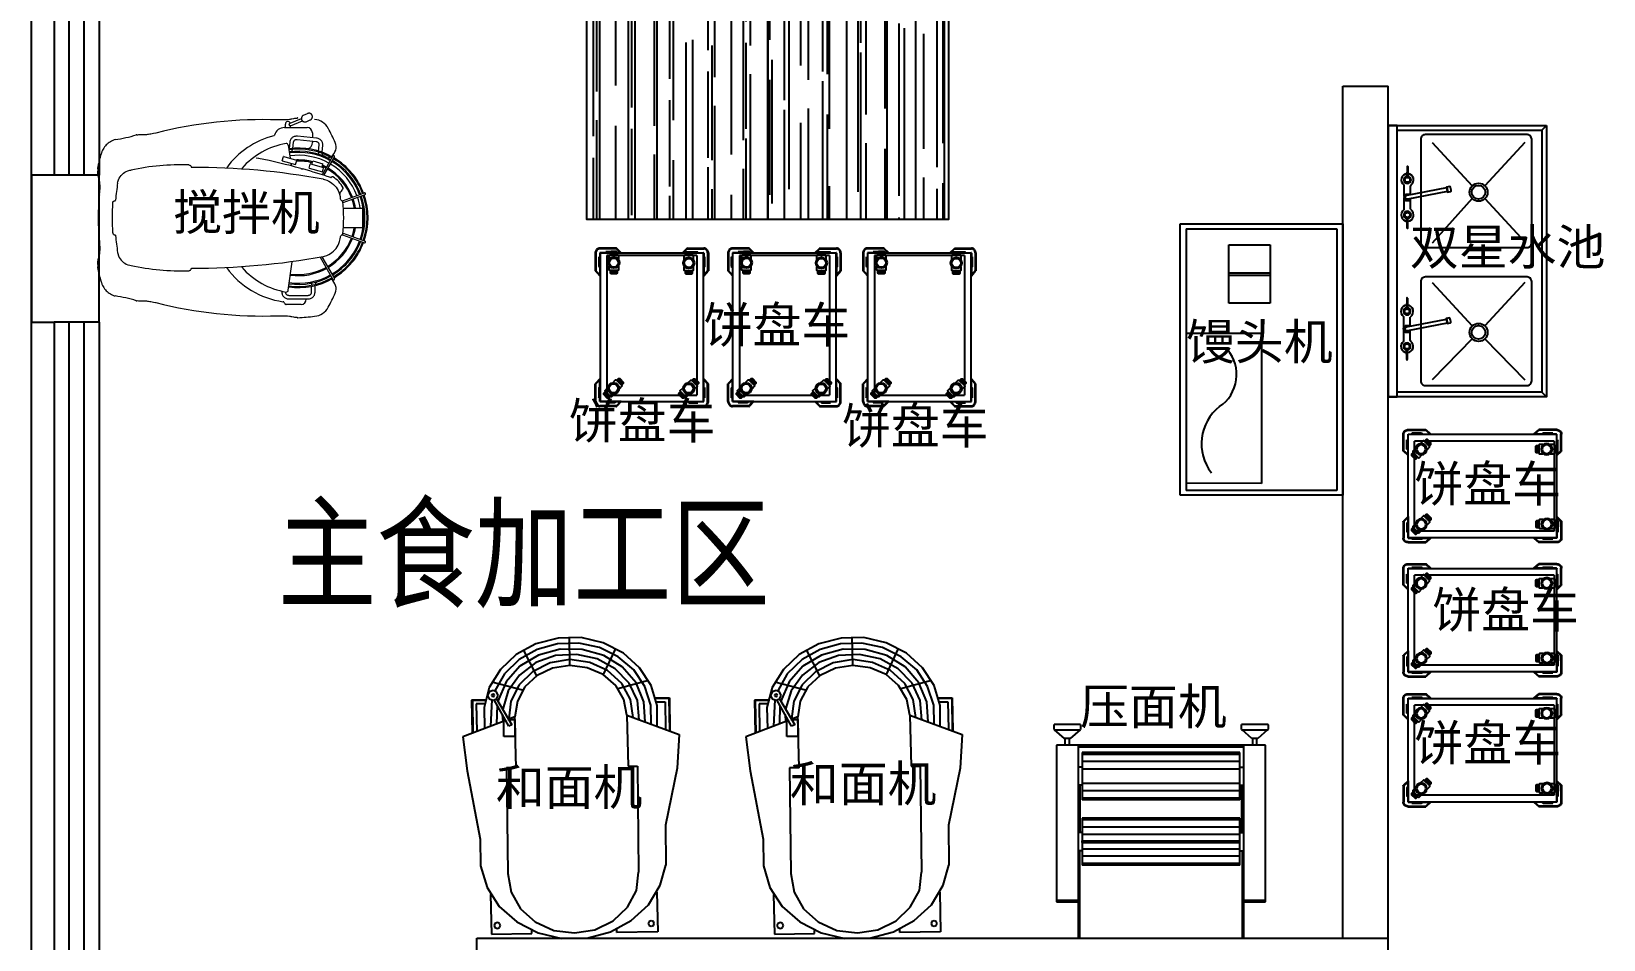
# Model space of a CAD drawing. Extents: x 1158414 to 1597620, y -840005 to -760676.
# Drawn here: x 1351562 to 1358515, y -804703 to -800685 of the extents above; entities that cross this region are included whole.
import ezdxf

# ---------------------------------------------------------------- set-up
doc = ezdxf.new("R2010")
doc.units = 0
doc.header["$LTSCALE"] = 1000
for name, color, linetype in [('COLUMN', 2, 'Continuous'), ('PUB_TEXT', 7, 'Continuous'), ('WALL', 6, 'Continuous'), ('WINDOW', 4, 'Continuous'), ('WS_厨房设备', 1, 'Continuous'), ('产品名称', 7, 'Continuous')]:
    doc.layers.add(name, color=color, linetype=linetype)
doc.styles.get("Standard").update_dxf_attribs({"font": '', "width": 0.8})
doc.styles.add('WMF-宋体1', font='')
doc.styles.get('Standard').set_extended_font_data('SimSun')
doc.styles.get('WMF-宋体1').set_extended_font_data('SimSun')

# ---------------------------------------------------------------- blocks, each defined once
blk = doc.blocks.new('CJT_2897')
at = {"color": 252}
for p, q in [((426.5, 1335.4), (328.8, 1309.5)), ((528, 1337.1), (426.5, 1335.4)), ((478.2, 1213.9), (476.3, 1340.3)), ((478.2, 1213.9), (476.3, 1340.3)), ((625.7, 1314.4), (528, 1337.1)), ((240.7, 1262.5), (171.8, 1196.1)), ((328.8, 1309.5), (240.7, 1262.5)), ((334.6, 1285.2), (254.1, 1239.8)), ((340.3, 1259.3), (258, 1210.7)), ((332.7, 1168.5), (273.3, 1283.6)), ((415, 1257.6), (328.8, 1226.9)), ((424.6, 1309.5), (334.6, 1285.2)), ((436.1, 1286.8), (340.3, 1259.3)), ((508.8, 1262.5), (415, 1257.6)), ((518.4, 1312.7), (424.6, 1309.5)), ((533.7, 1285.2), (436.1, 1286.8)), ((598.9, 1243.1), (508.8, 1262.5)), ((610.3, 1293.3), (518.4, 1312.7)), ((629.5, 1257.6), (533.7, 1285.2)), ((692.7, 1252.8), (610.3, 1293.3)), ((715.7, 1269), (625.7, 1314.4)), ((625.7, 1171.8), (681.2, 1288.4)), ((709.9, 1207.4), (629.5, 1257.6)), ((761.6, 1194.5), (692.7, 1252.8)), ((786.5, 1204.2), (715.7, 1269)), ((171.8, 1196.1), (122, 1116.7)), ((254.1, 1239.8), (189, 1176.6)), ((258, 1210.7), (196.7, 1141)), ((313.5, 1186.4), (254.1, 1128)), ((328.8, 1226.9), (256.1, 1171.8)), ((392, 1225.2), (313.5, 1186.4)), ((478.2, 1239.8), (392, 1225.2)), ((566.3, 1226.9), (478.2, 1239.8)), ((644.8, 1191.2), (566.3, 1226.9)), ((679.3, 1199.3), (598.9, 1243.1)), ((708, 1134.5), (644.8, 1191.2)), ((740.6, 1136.1), (679.3, 1199.3)), ((771.2, 1137.7), (709.9, 1207.4)), ((809.5, 1121.5), (761.6, 1194.5)), ((838.2, 1124.8), (786.5, 1204.2)), ((122, 1116.7), (99, 1027.5)), ((269.5, 1105.3), (133.5, 1139.4)), ((189, 1176.6), (146.9, 1102.1)), ((196.7, 1141), (160.3, 1056.7)), ((256.1, 1171.8), (206.3, 1102.1)), ((254.1, 1128), (217.8, 1056.7)), ((690.8, 1111.8), (826.7, 1149.1)), ((746.3, 1063.2), (708, 1134.5)), ((777, 1058.3), (740.6, 1136.1)), ((805.7, 1053.5), (771.2, 1137.7)), ((836.3, 1038.9), (809.5, 1121.5)), ((865, 1037.3), (838.2, 1124.8)), ((104.8, 1061.6), (43.5, 1060)), ((43.5, 1060), (47.2, 914.1)), ((104.8, 1058.3), (47.3, 1058.3)), ((47.3, 1058.3), (49.2, 914.8)), ((100.9, 1043.8), (64.6, 1043.8)), ((64.6, 1043.8), (66.5, 922.2)), ((122, 1097.2), (114.3, 1081)), ((114.3, 1081), (122, 1066.4)), ((139.2, 1103.7), (122, 1097.2)), ((122, 1066.4), (139.2, 1060)), ((133.5, 1061.6), (127.8, 944.9)), ((133.5, 1085.9), (131.6, 1081)), ((131.6, 1081), (133.5, 1077.8)), ((139.2, 1087.5), (133.5, 1085.9)), ((133.5, 1077.8), (139.2, 1076.2)), ((154.6, 1097.2), (139.2, 1103.7)), ((139.2, 1103.7), (139.2, 1103.7)), ((143.1, 1085.9), (139.2, 1087.5)), ((139.2, 1087.5), (139.2, 1087.5)), ((139.2, 1076.2), (143.1, 1077.8)), ((139.2, 1060), (154.6, 1066.4)), ((145, 1081), (143.1, 1085.9)), ((143.1, 1077.8), (145, 1081)), ((208.2, 944.9), (143.1, 1061.6)), ((162.2, 1081), (154.6, 1097.2)), ((154.6, 1066.4), (162.2, 1081)), ((154.6, 1066.4), (221.6, 951.4)), ((206.3, 1102.1), (181.4, 1021.1)), ((217.8, 1056.7), (208.2, 977.3)), ((757.8, 983.8), (746.3, 1063.2)), ((784.6, 974.1), (777, 1058.3)), ((811.4, 964.4), (805.7, 1053.5)), ((857.4, 1071.3), (918.7, 1071.3)), ((859.3, 1068.1), (916.8, 1069.7)), ((863.1, 1053.5), (899.5, 1053.5)), ((899.5, 1053.5), (901.4, 931.9)), ((916.8, 1069.7), (918.6, 925.3)), ((918.7, 1071.3), (920.6, 924.6)), ((99, 1027.5), (100.9, 935.2)), ((156.5, 1037.3), (154.6, 956.2)), ((179.5, 996.8), (181.4, 966)), ((187.1, 899.5), (187.1, 974.1)), ((187.1, 974.1), (192.9, 974.1)), ((204.4, 975.7), (235, 975.7)), ((838.2, 954.6), (836.3, 1038.9)), ((865, 944.9), (865, 1037.3)), ((221.6, 951.4), (208.2, 944.9)), ((236.9, 899.5), (187.1, 899.5)), ((146.9, 73), (143.1, 63.3)), ((158.4, 76.3), (146.9, 73)), ((168, 73), (158.4, 76.3)), ((158.4, 76.3), (158.4, 76.3)), ((171.8, 63.3), (168, 73)), ((828.7, 81.1), (824.8, 73)), ((824.8, 73), (828.7, 63.3)), ((838.2, 84.4), (828.7, 81.1)), ((847.8, 81.1), (838.2, 84.4)), ((838.2, 84.4), (838.2, 84.4)), ((851.6, 73), (847.8, 81.1)), ((847.8, 63.3), (851.6, 73)), ((143.1, 63.3), (146.9, 55.2)), ((146.9, 55.2), (158.4, 50.3)), ((158.4, 50.3), (168, 55.2)), ((168, 55.2), (171.8, 63.3)), ((828.7, 63.3), (838.2, 60.1)), ((838.2, 60.1), (847.8, 63.3))]:
    blk.add_line(p, q, dxfattribs=at)
for p, q in [((401.6, 1202.6), (334.6, 1170.1)), ((478.2, 1213.9), (401.6, 1202.6)), ((554.8, 1204.2), (478.2, 1213.9)), ((625.7, 1173.4), (554.8, 1204.2)), ((279, 1119.9), (246.5, 1056.7)), ((334.6, 1170.1), (279, 1119.9)), ((681.2, 1124.8), (625.7, 1173.4)), ((717.6, 1063.2), (681.2, 1124.8)), ((246.5, 1056.7), (235, 987)), ((731, 993.5), (717.6, 1063.2)), ((235, 987), (204.4, 975.7)), ((240.7, 761.8), (235, 987)), ((235, 975.7), (236.9, 899.5)), ((731, 993.5), (736.7, 768.3)), ((731, 993.5), (962.7, 909.3)), ((194.8, 970.8), (5.2, 897.9)), ((962.7, 909.3), (953.1, 760.2)), ((5.2, 897.9), (24.3, 747.2)), ((736.7, 768.3), (777, 768.3)), ((777, 768.3), (782.7, 299.9)), ((24.3, 747.2), (81.8, 446)), ((240.7, 761.8), (198.6, 761.8)), ((198.6, 761.8), (204.4, 293.4)), ((953.1, 760.2), (901.4, 507.6)), ((901.4, 507.6), (903.3, 330.7)), ((81.8, 446), (83.7, 327.4)), ((83.7, 327.4), (112.4, 231.8)), ((204.4, 293.4), (219.7, 210.8)), ((773.1, 218.9), (782.7, 299.9)), ((878.5, 241.5), (903.3, 330.7)), ((112.4, 231.8), (166.1, 147.6)), ((219.7, 210.8), (259.9, 137.8)), ((732.9, 144.3), (773.1, 218.9)), ((826.7, 155.7), (878.5, 241.5)), ((863.1, 210.8), (867, 35.8)), ((127.8, 201), (131.6, 26)), ((166.1, 147.6), (244.6, 79.5)), ((669.7, 84.4), (732.9, 144.3)), ((750.1, 86), (826.7, 155.7)), ((244.6, 79.5), (338.4, 30.9)), ((259.9, 137.8), (325, 79.5)), ((325, 79.5), (407.3, 42.2)), ((589.3, 43.9), (669.7, 84.4)), ((658.2, 35.8), (750.1, 86)), ((131.6, 26), (309.7, 27.7)), ((309.7, 27.7), (309.7, 42.2)), ((338.4, 30.9), (443.7, 6.6)), ((407.3, 42.2), (499.3, 30.9)), ((443.7, 6.6), (552.9, 8.2)), ((499.3, 30.9), (589.3, 43.9)), ((552.9, 8.2), (658.2, 35.8)), ((686.9, 32.5), (686.9, 47.1)), ((867, 35.8), (686.9, 32.5))]:
    blk.add_line(p, q)
blk = doc.blocks.new('CJT_2899')
at = {"color": 252}
for p, q in [((-4, 350), (-4.5, 348.7)), ((-4.5, 348.7), (-4.5, 343.3)), ((-4.5, 343.3), (-4, 341.9)), ((-3.1, 350.4), (-4, 350)), ((-4, 341.9), (-3.1, 341.5)), ((38.6, 350.4), (-3.1, 350.4)), ((13, 327.1), (-3.1, 341.5)), ((-3.1, 341.5), (38.6, 341.5)), ((38.6, 341.5), (22.5, 327.1)), ((39.5, 350), (38.6, 350.4)), ((38.6, 341.5), (39.5, 341.9)), ((40, 348.7), (39.5, 350)), ((39.5, 341.9), (40, 343.3)), ((40, 343.3), (40, 348.7)), ((303.1, 350), (302.6, 348.7)), ((302.6, 348.7), (302.6, 343.3)), ((302.6, 343.3), (303.1, 341.9)), ((304, 350.4), (303.1, 350)), ((303.1, 341.9), (304, 341.5)), ((345.7, 350.4), (304, 350.4)), ((320.1, 327.1), (304, 341.5)), ((304, 341.5), (345.7, 341.5)), ((345.7, 341.5), (329.6, 327.1)), ((346.6, 350), (345.7, 350.4)), ((345.7, 341.5), (346.6, 341.9)), ((347.1, 348.7), (346.6, 350)), ((346.6, 341.9), (347.1, 343.3)), ((347.1, 343.3), (347.1, 348.7)), ((22.5, 327.1), (13, 327.1)), ((14.4, 316.3), (14.4, 327.1)), ((21.1, 316.3), (21.1, 327.1)), ((307.1, 313.2), (35.5, 313.2)), ((329.6, 327.1), (320.1, 327.1)), ((321.5, 316.3), (321.5, 327.1)), ((328.2, 316.3), (328.2, 327.1)), ((42.2, 304.2), (42.2, 226.9)), ((300.4, 304.2), (42.2, 304.2)), ((300.4, 301), (42.2, 301)), ((300.4, 289.3), (42.2, 289.3)), ((300.4, 226.9), (300.4, 304.2)), ((42.2, 280.4), (35.5, 280.4)), ((300.4, 277.2), (42.2, 277.2)), ((300.4, 280.4), (307.1, 280.4)), ((42.2, 250.7), (35.5, 250.7)), ((39.1, 173), (39.1, 250.7)), ((300.4, 253.4), (42.2, 253.4)), ((300.4, 241.7), (42.2, 241.7)), ((300.4, 250.7), (307.1, 250.7)), ((303.5, 173), (303.5, 250.7)), ((300.4, 229.6), (42.2, 229.6)), ((300.4, 226.9), (42.2, 226.9)), ((42.2, 196.8), (42.2, 119.5)), ((300.4, 196.8), (42.2, 196.8)), ((300.4, 194.1), (42.2, 194.1)), ((300.4, 182), (42.2, 182)), ((300.4, 119.5), (300.4, 196.8)), ((42.2, 173), (35.5, 173)), ((300.4, 169.8), (42.2, 169.8)), ((42.2, 156.8), (42.2, 159.5)), ((42.2, 159.5), (300.4, 159.5)), ((42.2, 156.8), (300.4, 156.8)), ((300.4, 173), (307.1, 173)), ((300.4, 156.8), (300.4, 159.5)), ((42.2, 143.3), (35.5, 143.3)), ((37.7, 143.3), (37.7, 0)), ((300.4, 146), (42.2, 146)), ((300.4, 134.3), (42.2, 134.3)), ((300.4, 143.3), (307.1, 143.3)), ((304.9, 0), (304.9, 143.3)), ((300.4, 122.2), (42.2, 122.2)), ((300.4, 119.5), (42.2, 119.5)), ((0, 62.5), (35.5, 62.5)), ((307.1, 62.5), (342.6, 62.5))]:
    blk.add_line(p, q, dxfattribs=at)
for p, q in [((0, 316.3), (0, 59.8)), ((342.6, 316.3), (0, 316.3)), ((35.5, 316.3), (35.5, 0)), ((307.1, 0), (307.1, 316.3)), ((342.6, 59.8), (342.6, 316.3)), ((0, 59.8), (35.5, 59.8)), ((307.1, 59.8), (342.6, 59.8)), ((35.5, 0), (307.1, 0))]:
    blk.add_line(p, q)
blk = doc.blocks.new('CJT_2508')
at = {"lineweight": 20}
for p, q in [((389.9, 1086.2), (354.4, 1183.7)), ((525.3, 1086.2), (560.8, 1183.7)), ((382.8, 1083.2), (347.2, 1181)), ((415.4, 1087.8), (415.4, 1172.5)), ((415.4, 1172.5), (499.8, 1172.5)), ((499.8, 1087.8), (499.8, 1172.5)), ((532.4, 1083.2), (568, 1181)), ((267.6, 1003.1), (189.1, 1048.4)), ((629.8, 992.8), (726.1, 1048.4)), ((163, 978.2), (135.2, 981.2)), ((167.4, 993.3), (136.8, 996.5)), ((189.6, 1010.8), (184.1, 1001)), ((265.5, 995.4), (185.2, 1041.7)), ((205.9, 952.8), (218.3, 997.4)), ((233.2, 993.2), (218.3, 997.4)), ((219, 942.4), (234.9, 999.5)), ((245.2, 997.9), (236.4, 1000.3)), ((238.3, 935.8), (254.8, 995.2)), ((246.5, 997.5), (246.3, 997.5)), ((254.8, 995.2), (249.6, 996.7)), ((631.7, 985), (729.9, 1041.7)), ((741.3, 971.7), (735.9, 984.5)), ((3.8, 911.4), (-3.8, 929.6)), ((32.3, 923.3), (24.6, 941.5)), ((51.2, 853.4), (28.9, 906.4)), ((58.2, 827.4), (58.2, 927.7)), ((81.4, 950.8), (103.7, 950.8)), ((105.6, 968.8), (96.7, 884.4)), ((120.9, 967.2), (112.1, 882.8)), ((119.2, 950.8), (124.7, 950.8)), ((220.8, 948.7), (205.9, 952.8)), ((238.3, 935.8), (219.9, 940.9)), ((787.9, 962.3), (757.2, 962.3)), ((787.9, 946.9), (760.5, 946.9)), ((800.6, 846.7), (800.6, 931.5)), ((816, 846.6), (816, 931.5)), ((39.4, 851.7), (18.2, 902)), ((58.2, 854.4), (50.8, 854.4)), ((121.5, 850.8), (152, 847.6)), ((123.1, 866.1), (150.3, 863.3)), ((135.9, 843.7), (193.9, 851.9)), ((186.1, 823.7), (201.9, 880.8)), ((221.9, 876.5), (203.4, 881.6)), ((205.4, 817.1), (221.9, 876.5)), ((215.9, 855), (226.9, 856.5)), ((778.3, 843.9), (653, 861.5)), ((840.8, 900.6), (840.8, 834.7)), ((894.4, 860.3), (894.2, 859.4)), ((58.2, 831.3), (43.2, 831.3)), ((205.4, 817.1), (186.9, 822.2)), ((782.1, 815.8), (787.8, 815.8)), ((785.2, 831.2), (787.8, 831.2)), ((191.6, 702.6), (194.4, 712.6)), ((191.6, 702.6), (191.6, 701.8)), ((825.2, 216.6), (825.7, 221.4)), ((826.4, 226.1), (827.2, 231.6)), ((827.2, 231.6), (828, 236.8)), ((828, 236.8), (829, 242.1)), ((829, 242.1), (830.2, 248.3)), ((830.2, 248.3), (831.6, 255.2)), ((830.2, 248.3), (831.6, 255.2)), ((90.8, 195.5), (90.6, 190.7)), ((90.6, 190.7), (90.7, 186.3)), ((90.7, 186.3), (91.1, 182)), ((90.8, 198), (90.8, 195.5)), ((91.1, 182), (91.8, 176.9)), ((91.8, 176.9), (92.1, 175.1)), ((824.2, 200.1), (824.2, 202.5)), ((286.1, 6.5), (287.4, 6.9)), ((287.4, 6.9), (290, 7.6)), ((290, 7.6), (293.4, 8.3)), ((293.4, 8.3), (296.3, 8.7)), ((296.3, 8.7), (300.2, 9.1)), ((300.2, 9.1), (304.3, 9.5)), ((304.3, 9.5), (309.1, 9.8)), ((309.1, 9.8), (313.9, 10)), ((313.9, 10), (319.2, 10.1)), ((319.2, 10.1), (324.7, 10.1)), ((324.7, 10.1), (330.7, 10)), ((330.7, 10), (336.5, 9.8)), ((336.5, 9.8), (342.1, 9.5)), ((342.1, 9.5), (348.8, 9.1)), ((356.2, 8.5), (348.8, 9.1)), ((356.2, 8.5), (360, 8.1)), ((555.2, 8.1), (559, 8.5)), ((559, 8.5), (566.2, 9.1)), ((566.2, 9.1), (572.9, 9.5)), ((572.9, 9.5), (578.6, 9.8)), ((578.6, 9.8), (584.3, 10)), ((584.3, 10), (590.4, 10.1)), ((590.4, 10.1), (595.8, 10.1)), ((595.8, 10.1), (601.2, 10)), ((601.2, 10), (606, 9.8)), ((606, 9.8), (610.8, 9.5)), ((610.8, 9.5), (614.9, 9.1)), ((614.9, 9.1), (618.8, 8.7)), ((618.8, 8.7), (621.7, 8.3)), ((621.7, 8.3), (625.2, 7.6)), ((625.2, 7.6), (627.8, 6.9)), ((627.8, 6.9), (629.1, 6.5)), ((674.1, 0.9), (674.5, 0.6)), ((674.5, 0.6), (674.9, 0.3))]:
    blk.add_line(p, q, dxfattribs=at)
at = {"lineweight": 20, "flags": 128}
for points in [[(286.4, 998.6), (286.9, 1000.2), (288, 1004.2), (291.4, 1015), (295.1, 1023.6), (299.3, 1030.3), (304.2, 1037.2), (309.7, 1044), (315.8, 1050.1), (322.4, 1055.5), (329.7, 1060.4), (337, 1064.7), (344.1, 1068.1), (352.9, 1071), (364, 1073.4), (368.1, 1074.2), (369.8, 1074.5)], [(628.8, 998.6), (628.3, 1000.2), (627.2, 1004.2), (623.8, 1015), (620.1, 1023.6), (615.9, 1030.3), (611, 1037.2), (605.5, 1044), (599.4, 1050.1), (592.8, 1055.5), (585.5, 1060.4), (578.2, 1064.7), (571.1, 1068.1), (562.3, 1071), (551.2, 1073.4), (547.1, 1074.2), (545.4, 1074.5)], [(136.8, 996.5), (134.7, 996.5), (130.6, 996.4), (127.2, 995.8), (124.5, 994.8), (121.6, 993.4), (118.8, 991.8), (116.2, 989.7), (113.8, 987.4), (111.7, 984.7), (109.8, 981.9), (108.3, 979.1), (107, 975.6), (106, 971.1), (105.6, 968.8)], [(135.2, 981.2), (134, 981.1), (131.7, 980.9), (129.9, 980.4), (128.5, 979.6), (127, 978.6), (125.6, 977.4), (124.4, 976), (123.4, 974.5), (122.5, 973), (121.8, 971), (121.2, 968.5), (120.9, 967.2)], [(249.6, 996.7), (249.2, 996.8), (248.5, 996.9), (247.9, 997.1), (247.4, 997.2), (247, 997.3), (246.5, 997.5), (245.9, 997.6), (245.6, 997.8), (245.2, 997.9)], [(5.8, 950.3), (5.3, 950.1), (4.4, 949.8), (3.8, 949.5), (3.2, 949.2), (2.6, 948.8), (2, 948.5), (1.4, 948.1), (0.9, 947.7), (0.3, 947.2), (-0.2, 946.7), (-0.8, 946.2), (-1.3, 945.6), (-1.8, 945), (-2.3, 944.3), (-2.7, 943.7), (-3.1, 942.9), (-3.5, 942.2), (-3.9, 941.4), (-4.2, 940.6), (-4.4, 939.7), (-4.7, 938.8), (-4.8, 937.9), (-5, 936.9), (-5, 935.9), (-5, 934.8), (-4.9, 933.8), (-4.8, 932.8), (-4.5, 931.7), (-4.1, 930.3), (-3.8, 929.6)], [(3.8, 911.4), (4.2, 910.7), (4.9, 909.3), (5.6, 908.2), (6.3, 907.4), (7.1, 906.5), (8, 905.7), (8.9, 904.9), (9.9, 904.3), (10.9, 903.7), (11.8, 903.3), (12.8, 902.9), (13.7, 902.6), (14.6, 902.3), (15.6, 902.1), (16.9, 902), (17.5, 902)], [(24.6, 941.5), (24.3, 942.2), (23.5, 943.6), (22.8, 944.7), (22.1, 945.6), (21.3, 946.5), (20.3, 947.3), (19.4, 948.1), (18.4, 948.8), (17.4, 949.3), (16.4, 949.8), (15.4, 950.1), (14.4, 950.4), (13.4, 950.7), (12.5, 950.8), (11.5, 950.9), (10.5, 951), (9.7, 950.9), (8.8, 950.9), (8.1, 950.8), (7.2, 950.6), (6.3, 950.4), (5.8, 950.3)], [(22.3, 902.7), (23.8, 903.2), (25.2, 903.9), (26.6, 904.7), (27.8, 905.5), (28.9, 906.4), (29.4, 907)], [(29.4, 907), (29.8, 907.4), (30.5, 908.3), (31, 909), (31.4, 909.7), (31.8, 910.4), (32.2, 911.2), (32.5, 912.1), (32.8, 912.9), (33, 913.9), (33.2, 914.8), (33.4, 915.9), (33.4, 917), (33.4, 918.1), (33.4, 919.1), (33.2, 920.1), (33, 921.3), (32.5, 922.6), (32.3, 923.3)], [(240.2, 903), (240.5, 904)], [(240.5, 904), (240.8, 905.2)], [(240.8, 905.2), (241.3, 907.4)], [(241.3, 907.4), (241.4, 907.9)], [(241.4, 907.9), (241.5, 908.3)], [(816, 931.5), (815.8, 933.8), (815.3, 938.4), (814.4, 942), (813.2, 945), (811.6, 947.9), (809.8, 950.8), (807.7, 953.4), (805.3, 955.7), (802.7, 957.7), (800, 959.3), (797.3, 960.6), (794.1, 961.5), (790, 962.1), (787.9, 962.3)], [(800.6, 931.5), (800.5, 932.8), (800.2, 935.4), (799.7, 937.4), (798.9, 939), (798.1, 940.6), (797, 942.2), (795.7, 943.5), (794.4, 944.7), (793.1, 945.6), (791.3, 946.3), (789, 946.7), (787.9, 946.9)], [(15.8, 886.4), (15.8, 886), (15.9, 885.4), (16.1, 884.9), (16.3, 884.6), (16.5, 884.2), (16.9, 883.9), (17.2, 883.7), (17.3, 883.7)], [(17.3, 883.7), (17.5, 883.6)], [(17.5, 902), (17.9, 902), (19.3, 902), (20.8, 902.3), (22.3, 902.7)], [(17.5, 883.6), (17.6, 883.5)], [(17.6, 883.5), (17.7, 883.5), (17.7, 883.5)], [(17.7, 883.5), (18.1, 875.9), (18.5, 871.6), (19.3, 867.4), (20.8, 860.3)], [(20.8, 860.3), (21, 859.5)], [(21, 859.4), (21.3, 858.2), (21.8, 855.6), (22.4, 852.2), (22.7, 849.4), (23.5, 841.3), (23.9, 836.5), (24.1, 831.7), (24.3, 826.3), (24.5, 821), (24.6, 815.8), (24.5, 809.6), (24.3, 799.6)], [(43.2, 849.1), (42.6, 849.3), (42.3, 849.4), (42, 849.5), (41.8, 849.6), (41.5, 849.8), (41.3, 849.9), (41, 850.1), (40.8, 850.2), (40.6, 850.3), (40.4, 850.5), (40.2, 850.7), (40, 850.8), (39.8, 851), (39.7, 851.2), (39.5, 851.4), (39.4, 851.6), (39.4, 851.7)], [(51.3, 852.8), (51.3, 852.7), (51.2, 852.4), (51.2, 852.1), (51.1, 851.9), (51, 851.7), (50.8, 851.4), (50.6, 851.1), (50.4, 850.9), (50.2, 850.6), (50, 850.4), (49.7, 850.1), (49.4, 849.9), (49.1, 849.7), (48.8, 849.4), (48.4, 849.3), (48.1, 849.1), (47.7, 849), (47.4, 848.8), (47, 848.8), (46.6, 848.7), (46.3, 848.6), (45.9, 848.6), (45.6, 848.6), (45.2, 848.6), (44.9, 848.7), (44.5, 848.7), (44.2, 848.8), (43.9, 848.9), (43.4, 849), (43.2, 849.1)], [(51.2, 853.4), (51.2, 853.3), (51.3, 853.1), (51.3, 853.1)], [(51.3, 853.1), (51.3, 852.8)], [(96.7, 884.4), (96.7, 882), (96.7, 877.5), (97.2, 873.8), (98.1, 870.7), (99.4, 867.6), (100.9, 864.5), (102.7, 861.7), (104.9, 859.2), (107.3, 857), (109.8, 855), (112.2, 853.5), (115.4, 852.2), (119.4, 851.2), (121.5, 850.8)], [(112.1, 882.8), (112, 881.5), (112.1, 878.9), (112.4, 876.8), (112.9, 875.1), (113.6, 873.4), (114.5, 871.8), (115.6, 870.3), (116.8, 869), (118.1, 868), (119.8, 867.1), (121.9, 866.4), (123.1, 866.1)], [(239.2, 899.8), (239.3, 900.1)], [(239.3, 900.1), (239.5, 900.9)], [(239.5, 900.9), (239.9, 902), (240.2, 903)], [(787.8, 831.2), (789, 831.4), (791.3, 831.8), (793, 832.5), (794.4, 833.4), (795.7, 834.6), (797, 835.9), (798, 837.5), (798.9, 839.1), (799.6, 840.7), (800.2, 842.7), (800.5, 845.3), (800.6, 846.7)], [(787.8, 815.8), (790, 816), (794, 816.6), (797.3, 817.5), (799.9, 818.8), (802.6, 820.5), (805.3, 822.4), (807.7, 824.7), (809.8, 827.3), (811.6, 830.2), (813.2, 833.2), (814.4, 836.1), (815.3, 839.7), (815.8, 844.3), (816, 846.6)], [(834.6, 827.2), (835.5, 827.4), (837.1, 828.1), (838.2, 828.9), (839, 829.8), (839.8, 830.8), (840.3, 832.1), (840.7, 833.8), (840.8, 834.7)], [(890.9, 799.6), (890.7, 809.6), (890.6, 815.8), (890.7, 821), (890.9, 826.3), (891.1, 831.7), (891.3, 836.5), (891.7, 841.3), (892.5, 849.3), (892.8, 852.2), (893.4, 855.6), (893.9, 858.2), (894.2, 859.4)], [(894.4, 860.3), (895.9, 867.4), (896.7, 871.6), (897.1, 875.9), (897.5, 883.5)], [(897.5, 883.5), (897.6, 883.5)], [(897.6, 883.5), (898.2, 883.9)], [(898.2, 883.9), (898.5, 884.1)], [(898.5, 884.1), (898.6, 884.3), (898.9, 884.6), (899.1, 885), (899.3, 885.4), (899.3, 886), (899.3, 886.4)], [(94.8, 780.1), (94.6, 780.5), (94.2, 781.3), (93.8, 781.9), (93.3, 782.3), (92.5, 782.7), (92.1, 782.8)], [(832.4, 826.3), (831.7, 825.9), (830.5, 824.9), (829.7, 824), (829.2, 823), (828.7, 821.5), (828.5, 820.7)], [(834.6, 827.2), (832.4, 826.3)], [(231.5, 414.4), (232, 414.6), (232.9, 415.2), (233.6, 415.7), (233.9, 416.5), (234.2, 417.5), (234.3, 418)], [(683.7, 414.4), (683.2, 414.6), (682.3, 415.2), (681.6, 415.7), (681.3, 416.5), (681, 417.5), (680.9, 418)], [(223.3, 403.6), (223.5, 404.8), (224, 407.1), (224.7, 408.9), (225.7, 410.3), (226.7, 411.6), (228.3, 412.8), (230.4, 413.9), (231.5, 414.4)], [(691.9, 403.6), (691.7, 404.8), (691.2, 407.1), (690.5, 408.9), (689.5, 410.3), (688.5, 411.6), (686.9, 412.8), (684.8, 413.9), (683.7, 414.4)], [(82.8, 258.7), (85, 248.3), (86.2, 242.1), (87.2, 236.8), (88, 231.6), (88.8, 226.1), (89.5, 221.4), (90, 216.6), (90.7, 208.7), (90.9, 205.9), (91, 202.5), (90.9, 200.1), (90.9, 198.9)], [(824.3, 198.9), (824.2, 200.1), (824.2, 202.5), (824.3, 205.9), (824.5, 208.7), (825.2, 216.6), (825.7, 221.4), (826.4, 226.1), (827.2, 231.6), (828, 236.8), (829, 242.1), (830.2, 248.3), (832.4, 258.7)], [(91, 174), (90.8, 173.7), (90.7, 173), (90.7, 172.3), (90.7, 171.9)], [(90.9, 198.9), (90.8, 198)], [(91.5, 174.8), (91, 174)], [(92.1, 175.1), (91.9, 175), (91.6, 174.8), (91.6, 174.8)], [(304, 89.4), (299.1, 90.6), (289.7, 93.3), (282.4, 96.4), (276.7, 100.1), (270.9, 104.4), (265.4, 109.4), (260.5, 115.2), (256.3, 121), (252.9, 126.8), (249.9, 134.3), (247.5, 143.7), (246.4, 148.6)], [(611.2, 89.4), (616.1, 90.6), (625.5, 93.3), (632.8, 96.4), (638.5, 100.1), (644.3, 104.4), (649.8, 109.4), (654.7, 115.2), (658.9, 121), (662.3, 126.8), (665.3, 134.3), (667.7, 143.7), (668.8, 148.6)], [(823.1, 175.1), (824.1, 182), (824.5, 186.3), (824.6, 190.7), (824.4, 198)], [(823.4, 174.9), (823.1, 175.1)], [(824.4, 171.9), (824.5, 172.3), (824.5, 173), (824.4, 173.5), (824.2, 174), (824, 174.4), (823.6, 174.8), (823.5, 174.9), (823.4, 174.9)], [(824.4, 198), (824.3, 198.9)], [(111.8, 78.4), (113.1, 74.7), (115.7, 67.5), (118.4, 61.9), (121, 57.3), (124.1, 52.5), (127.6, 47.8), (131.3, 43.3), (135.2, 39.1), (139.4, 35.2), (143.9, 31.5), (148.8, 28.1), (153.5, 25.1), (158.1, 22.4), (163.9, 19.9), (171, 17.3), (174.7, 16)], [(382.4, 76.6), (382.4, 77.1), (382.1, 78), (381.8, 78.6), (381.4, 79.1), (380.9, 79.6), (380.3, 79.9), (379.4, 80.2), (378.9, 80.3)], [(391.3, 67.4), (390.4, 67.5), (388.6, 68), (387.2, 68.6), (386.1, 69.3), (385.1, 70.3), (384.2, 71.3), (383.5, 72.4), (382.9, 73.8), (382.6, 75.7), (382.4, 76.6)], [(523.9, 67.4), (524.8, 67.5), (526.6, 68), (528, 68.6), (529.1, 69.3), (530.1, 70.3), (531, 71.3), (531.7, 72.4), (532.3, 73.8), (532.6, 75.7), (532.8, 76.6)], [(532.8, 76.6), (532.8, 77.1), (533.1, 78), (533.4, 78.6), (533.8, 79.1), (534.3, 79.6), (534.9, 79.9), (535.8, 80.2), (536.3, 80.3)], [(740.5, 16), (744.2, 17.3), (751.3, 19.9), (757.1, 22.5), (761.7, 25.1), (766.4, 28.1), (771.2, 31.5), (775.7, 35.2), (779.9, 39.1), (783.9, 43.3), (787.6, 47.8), (791.1, 52.5), (794.2, 57.3), (796.8, 61.9), (799.5, 67.6), (802.1, 74.7), (803.4, 78.4)], [(238.3, 0), (238.7, 0), (239.3, 0), (239.9, 0.1), (240.3, 0.3), (240.7, 0.5), (241.1, 0.9), (241.2, 1.1), (241.3, 1.1)], [(241.3, 1.1), (241.5, 1.5)], [(241.5, 1.5), (245.8, 1.2), (255.4, 0.7), (263.2, 0.9), (271, 2.4), (280, 4.7), (284.7, 6)], [(284.7, 6), (286.1, 6.5)], [(629.1, 6.5), (630.5, 6)], [(630.5, 6), (635.2, 4.7), (644.1, 2.4), (651.9, 0.9), (659.8, 0.7), (669.4, 1.2), (673.7, 1.5)], [(673.7, 1.5), (674.1, 0.9)], [(674.9, 0.3), (675.2, 0.2), (675.8, 0), (676.5, 0), (676.9, 0)]]:
    blk.add_lwpolyline(points, dxfattribs=at)
at = {"lineweight": 20}
for centre, radius, start, end in [((350.8, 1182.4), 3.86, 20, 200.00001), ((457.6, 888.9), 308.4, 70.71526, 109.28476), ((457.6, 888.9), 303.6, 70.72662, 109.2734), ((457.6, 888.9), 294.4, 70.74936, 109.25064), ((564.4, 1182.4), 3.86, 340, 160.00001), ((457.6, 888.9), 308.4, 110.71921, 149.28225), ((457.6, 888.9), 303.6, 110.73058, 149.27089), ((457.6, 888.9), 294.4, 110.75332, 149.24816), ((457.6, 888.9), 289.6, 110.76581, 149.23568), ((457.6, 889.1), 276.6, 110.80941, 149.23231), ((457.6, 888.9), 255.9, 110.87459, 149.13255), ((457.6, 888.9), 251, 110.88311, 149.11846), ((457.6, 888.9), 289.6, 70.76184, 109.23815), ((457.6, 889.1), 276.6, 98.77784, 109.21324), ((457.6, 888.9), 255.9, 99.49949, 109.14808), ((457.6, 888.9), 251, 99.68215, 109.12085), ((457.6, 888.9), 255.9, 70.85192, 80.50052), ((457.6, 888.9), 251, 70.87916, 80.31785), ((457.6, 888.9), 251, 30.88153, 69.11689), ((457.6, 888.9), 255.9, 30.86745, 69.12541), ((457.6, 888.9), 289.6, 30.76431, 69.2342), ((457.6, 888.9), 294.4, 30.75184, 69.24669), ((457.6, 888.9), 303.6, 30.72911, 69.26942), ((457.6, 888.9), 308.4, 30.71775, 69.28078), ((457.6, 290.2), 830.9, 113.62923, 118.45054), ((144.6, 1005.7), 49.9, 34.30044, 113.62923), ((187.2, 1045.1), 3.86, 60.00001, 240.00002), ((380.1, 980.8), 119.5, 117.62253, 150.00147), ((326.5, 1083.2), 3.86, 59.88824, 117.62218), ((289.8, 1019.9), 77.1, 46.73259, 59.88846), ((343.9, 1077.3), 1.85, 226.73258, 261.75505), ((339.2, 1045), 30.8, 59.33106, 81.75506), ((457.6, 290.1), 789.3, 95.98888, 96.38729), ((376.1, 1074.8), 0.925, 121.54364, 163.30081), ((384.7, 1060.9), 17.3, 105.78921, 121.54364), ((379.5, 1079.3), 1.85, 285.78923, 345.78518), ((411.2, 1071.2), 30.8, 154.17521, 165.78517), ((385.1, 1083.9), 1.85, 95.23352, 154.17521), ((457.6, 292.1), 796.9, 84.76649, 95.23353), ((530.1, 1083.9), 1.85, 25.82479, 84.76649), ((504, 1071.2), 30.8, 14.21483, 25.82479), ((535.7, 1079.3), 1.85, 194.21482, 254.21079), ((530.5, 1060.9), 17.3, 58.45636, 74.21079), ((539.1, 1074.8), 0.925, 16.69876, 58.45682), ((457.6, 290.1), 789.3, 83.61271, 84.01111), ((728, 1045.1), 3.86, 300, 119.99999), ((770.6, 1005.6), 49.8, 66.36891, 145.66304), ((457.6, 290.2), 830.8, 61.54694, 66.36891), ((98.4, 953.1), 76.8, 118.45054, 174.45132), ((457.6, 888.9), 308.4, 150.71576, 187.99813), ((457.6, 888.9), 303.6, 150.72712, 187.99813), ((457.6, 888.9), 294.4, 150.74985, 187.99813), ((170.7, 1008.4), 30.8, 263.99314, 282.01991), ((457.6, 888.9), 289.6, 150.76233, 187.99813), ((170.7, 1008.4), 15.4, 277.2689, 330.99315), ((457.6, 889.1), 276.6, 150.83056, 188.03515), ((144.6, 1005.7), 49.9, 13.39829, 28.01302), ((457.6, 888.9), 255.9, 150.86022, 155.37011), ((457.6, 888.9), 251, 150.87955, 155.19482), ((3528.9, 414.6), 3294.6, 169.79006, 179.93973), ((236.1, 999.1), 1.23, 74.4785, 164.47851), ((2766.3, 202.9), 2621.4, 161.56744, 164.39128), ((280, 1038.6), 3.86, 150.00479, 214.02068), ((340.7, 1079.6), 77.1, 214.01912, 216.82911), ((277.4, 1032.2), 1.93, 341.57252, 36.82912), ((-2613.7, 414.6), 3294.6, 0.06027, 10.20994), ((457.6, 888.9), 251, 352.00187, 29.12045), ((457.6, 888.9), 255.9, 352.00187, 29.13978), ((457.6, 888.9), 289.6, 352.01319, 29.23767), ((457.6, 888.9), 294.4, 352.00187, 29.25014), ((457.6, 888.9), 303.6, 352.00187, 29.27287), ((457.6, 888.9), 308.4, 352.00187, 29.28424), ((816.8, 953.1), 76.8, 5.54708, 61.54694), ((81.4, 927.6), 23.1, 89.99315, 179.99314), ((124.7, 919.9), 30.8, 23.64627, 89.99314), ((457.6, 888.9), 255.9, 165.78351, 181.83083), ((457.6, 888.9), 251, 165.80853, 181.88695), ((220.2, 942.1), 1.23, 164.47849, 254.47849), ((755.5, 977.7), 15.4, 202.99314, 257.39518), ((755.5, 977.7), 30.8, 251.43727, 270.26751), ((817.7, 900.6), 23.1, 359.99315, 89.99314), ((-1562.1, 722), 2466.9, 3.8196, 5.54708), ((43.2, 842.8), 11.6, 113.3324, 269.99314), ((137, 836.1), 7.71, 98, 189.35978), ((457.6, 888.9), 332.6, 189.35978, 228.85072), ((152.1, 832.1), 30.8, 66.09198, 83.99315), ((2766.3, 202.9), 2621.4, 164.58354, 168.78118), ((203.1, 880.4), 1.23, 74.4785, 164.47851), ((457.6, 888.9), 332.6, 311.14929, 350.64021), ((778.2, 836.1), 7.71, 350.64021, 89.13087), ((1925.6, 731.5), 1902.4, 177.94744, 194.38955), ((104.5, 827.4), 46.3, 179.99314, 254.46808), ((457.6, 873.6), 374.7, 194.45705, 233.71952), ((187.3, 823.4), 1.23, 164.47849, 254.47849), ((457.6, 873.6), 374.7, 306.27889, 351.87799), ((-1010.4, 731.5), 1902.5, 345.61121, 2.05284), ((224.1, 699), 32.7, 153.10872, 155.35705), ((1311.9, 373.7), 1089, 178.42995, 191.92912), ((-396.7, 373.7), 1089, 348.07087, 1.57004), ((-543.7, -19.8), 662.8, 8.5206, 16.81619), ((1458.9, -19.8), 662.8, 163.18472, 171.47943), ((457.6, 1043.2), 966.1, 260.85167, 265.3283), ((457.6, 1043.2), 966.1, 274.67169, 279.14832), ((457.6, 1005.4), 1029.1, 254.04512, 257.69739), ((457.6, 1005.4), 1002, 264.40865, 275.59135), ((457.6, 1049.8), 984.7, 266.14052, 273.85946), ((457.6, 1005.4), 1029, 282.30275, 285.95483)]:
    blk.add_arc(centre, radius, start, end, dxfattribs=at)
blk = doc.blocks.new('CJT_4237')
at = {"color": 252, "linetype": 'Continuous'}
for p, q in [((0, 600), (0, 600)), ((982, 578), (17, 578)), ((17, 578), (17, 578)), ((17, 22), (17, 578)), ((43, 300), (44, 578)), ((597, 578), (597, 300)), ((982, 578), (982, 22)), ((707, 420), (707, 420)), ((707, 268), (707, 420)), ((707, 420), (819, 420)), ((810, 420), (810, 420)), ((810, 268), (810, 420)), ((810, 420), (922, 420)), ((819, 420), (819, 268)), ((922, 420), (922, 268)), ((597, 300), (43, 300)), ((819, 268), (707, 268)), ((922, 268), (810, 268)), ((982, 22), (17, 22))]:
    blk.add_line(p, q, dxfattribs=at)
at = {"linetype": 'Continuous'}
for p, q in [((0, 0), (0, 600)), ((0, 600), (1000, 600)), ((1000, 600), (1000, 0)), ((1000, 0), (0, 0))]:
    blk.add_line(p, q, dxfattribs=at)
at = {"color": 252}
for centre, radius, start, end in [((189.3, 346.3), 174.8, 38.44869, 127.77307), ((444.1, 532.8), 141.2, 213.39921, 310.60307)]:
    blk.add_arc(centre, radius, start, end, dxfattribs=at)
blk = doc.blocks.new('脚轮')
h = blk.add_hatch(color=252)
h.dxf.hatch_style = 1
h.paths.add_polyline_path([(-11, -35), (-15, -35), (-15, -46), (-11, -50)])
h.paths.add_polyline_path([(15, -35), (11, -35), (11, -50), (15, -46)])
h.paths.add_polyline_path([(-11, 50), (-15, 46), (-15, 35), (-11, 35)])
h.paths.add_polyline_path([(15, 46), (11, 50), (11, 35), (15, 35)])
at = {"color": 252}
for p, q in [((-11, 50), (-11, 35)), ((-8, 50), (-8, 35)), ((-4, 50), (-4, 35)), ((0, 50), (0, 35)), ((0, 50), (0, 35)), ((4, 50), (4, 35)), ((8, 50), (8, 35)), ((11, 50), (11, 35)), ((-11, -50), (-11, -35)), ((-8, -35), (-8, -50)), ((-4, -35), (-4, -50)), ((0, -35), (0, -50)), ((0, -35), (0, -50)), ((4, -35), (4, -50)), ((8, -35), (8, -50)), ((11, -50), (11, -35))]:
    blk.add_line(p, q, dxfattribs=at)
for points in [[(-20, 15), (-20, 33), (-18, 35), (18, 35), (20, 33), (20, 15)], [(-15, 35), (-15, 46), (-11, 50), (11, 50), (15, 46), (15, 35)], [(20, -15), (20, -33), (18, -35), (-18, -35), (-20, -33), (-20, -15)], [(15, -35), (15, -46), (11, -50), (-11, -50), (-15, -46), (-15, -35)]]:
    blk.add_lwpolyline(points, dxfattribs=at)
for radius in [25, 19.6]:
    blk.add_circle((0, 0), radius, dxfattribs=at)
blk = doc.blocks.new('CJT_4185')
at = {"color": 252}
for p, q in [((8, 696), (6, 694)), ((11, 698), (8, 696)), ((14, 699), (11, 698)), ((14, 696), (11, 695)), ((17, 700), (14, 699)), ((17, 697), (14, 696)), ((20, 700), (17, 700)), ((20, 697), (17, 697)), ((94, 700), (20, 700)), ((93, 697), (20, 697)), ((94, 697), (93, 697)), ((95, 699), (94, 700)), ((111, 679), (94, 697)), ((115, 679), (95, 699)), ((385, 679), (405, 699)), ((389, 679), (406, 697)), ((406, 700), (405, 700)), ((405, 700), (405, 699)), ((406, 700), (480, 700)), ((407, 697), (406, 697)), ((407, 697), (480, 697)), ((483, 700), (480, 700)), ((483, 697), (480, 697)), ((486, 699), (483, 700)), ((486, 696), (483, 697)), ((489, 698), (486, 699)), ((489, 695), (486, 696)), ((492, 696), (489, 698)), ((494, 694), (492, 696)), ((1, 685), (0, 682)), ((0, 682), (0, 679)), ((0, 679), (0, 600)), ((2, 688), (1, 685)), ((4, 691), (2, 688)), ((4, 685), (3, 682)), ((3, 682), (3, 679)), ((3, 679), (3, 601)), ((6, 694), (4, 691)), ((5, 688), (4, 685)), ((7, 691), (5, 688)), ((9, 693), (7, 691)), ((11, 695), (9, 693)), ((449, 667), (51, 667)), ((51, 667), (51, 49)), ((385, 679), (389, 679)), ((449, 667), (449, 49)), ((491, 693), (489, 695)), ((493, 691), (491, 693)), ((495, 688), (493, 691)), ((496, 691), (494, 694)), ((496, 685), (495, 688)), ((498, 688), (496, 691)), ((497, 682), (496, 685)), ((497, 679), (497, 682)), ((497, 679), (497, 601)), ((499, 685), (498, 688)), ((500, 682), (499, 685)), ((500, 679), (500, 682)), ((500, 679), (500, 600)), ((0, 600), (1, 599)), ((20, 578), (1, 599)), ((3, 601), (3, 600)), ((20, 582), (3, 600)), ((20, 582), (20, 578)), ((480, 582), (497, 600)), ((480, 578), (499, 599)), ((480, 582), (480, 578)), ((497, 600), (497, 601)), ((499, 599), (500, 600)), ((500, 600), (500, 600)), ((1, 101), (0, 100)), ((0, 21), (0, 100)), ((0, 100), (0, 100)), ((20, 122), (1, 101)), ((20, 118), (3, 100)), ((3, 100), (3, 99)), ((3, 21), (3, 99)), ((480, 122), (499, 101)), ((480, 118), (497, 100)), ((497, 99), (497, 100)), ((497, 21), (497, 99)), ((500, 100), (499, 101)), ((500, 21), (500, 100)), ((0, 21), (0, 18)), ((0, 18), (1, 15)), ((1, 15), (2, 12)), ((2, 12), (4, 9)), ((3, 21), (3, 18)), ((3, 18), (4, 15)), ((4, 15), (5, 12)), ((4, 9), (6, 6)), ((5, 12), (7, 9)), ((6, 6), (8, 4)), ((7, 9), (9, 7)), ((8, 4), (11, 2)), ((9, 7), (11, 5)), ((11, 5), (14, 4)), ((11, 2), (14, 1)), ((14, 4), (17, 3)), ((14, 1), (17, 0)), ((17, 3), (20, 3)), ((17, 0), (20, 0)), ((93, 3), (20, 3)), ((94, 0), (20, 0)), ((51, 49), (449, 49)), ((93, 3), (94, 3)), ((111, 21), (94, 3)), ((94, 0), (95, 0)), ((115, 21), (95, 1)), ((95, 0), (95, 1)), ((385, 21), (405, 1)), ((389, 21), (406, 3)), ((405, 1), (405, 0)), ((405, 0), (406, 0)), ((406, 3), (407, 3)), ((406, 0), (480, 0)), ((407, 3), (480, 3)), ((480, 3), (483, 3)), ((480, 0), (483, 0)), ((483, 3), (486, 4)), ((483, 0), (486, 1)), ((486, 4), (489, 5)), ((486, 1), (489, 2)), ((489, 5), (491, 7)), ((489, 2), (492, 4)), ((491, 7), (493, 9)), ((492, 4), (494, 6)), ((493, 9), (495, 12)), ((494, 6), (496, 9)), ((495, 12), (496, 15)), ((496, 15), (497, 18)), ((496, 9), (498, 12)), ((497, 18), (497, 21)), ((498, 12), (499, 15)), ((499, 15), (500, 18)), ((500, 18), (500, 21))]:
    blk.add_line(p, q, dxfattribs=at)
for p, q in [((15, 662), (15, 619)), ((15, 662), (17, 660)), ((17, 660), (17, 617)), ((21, 679), (20, 679)), ((20, 679), (20, 678)), ((20, 678), (20, 582)), ((111, 679), (21, 679)), ((479, 678), (21, 678)), ((21, 678), (21, 22)), ((48, 682), (46, 684)), ((86, 684), (46, 684)), ((88, 682), (48, 682)), ((88, 682), (86, 684)), ((115, 679), (111, 679)), ((389, 679), (479, 679)), ((412, 682), (414, 684)), ((452, 682), (412, 682)), ((414, 684), (454, 684)), ((454, 684), (452, 682)), ((480, 679), (479, 679)), ((479, 22), (479, 678)), ((480, 678), (480, 679)), ((480, 678), (480, 582)), ((485, 662), (483, 660)), ((483, 660), (483, 617)), ((485, 619), (485, 662)), ((15, 619), (17, 617)), ((483, 617), (485, 619)), ((17, 83), (15, 81)), ((15, 81), (15, 38)), ((17, 40), (17, 83)), ((20, 22), (20, 118)), ((480, 22), (480, 118)), ((485, 81), (483, 83)), ((483, 40), (483, 83)), ((485, 38), (485, 81)), ((15, 38), (17, 40)), ((20, 22), (20, 21)), ((20, 21), (21, 21)), ((21, 22), (479, 22)), ((21, 22), (21, 22)), ((111, 21), (21, 21)), ((46, 16), (48, 18)), ((86, 16), (46, 16)), ((48, 18), (88, 18)), ((88, 18), (86, 16)), ((389, 21), (479, 21)), ((412, 18), (414, 16)), ((412, 18), (452, 18)), ((414, 16), (454, 16)), ((452, 18), (454, 16)), ((479, 21), (480, 21)), ((480, 21), (480, 22)), ((485, 38), (483, 40))]:
    blk.add_line(p, q)
at = {"color": 1}
for p, q in [((20, 118), (20, 122)), ((480, 118), (480, 122)), ((115, 21), (111, 21)), ((385, 21), (389, 21))]:
    blk.add_line(p, q, dxfattribs=at)
at = {"color": 252}
for p in [(82, 635.8), (413.4, 634.2)]:
    blk.add_blockref('脚轮', p, dxfattribs=at)
at = {"color": 252, "rotation": 315}
for p in [(80.5, 79.6), (413.1, 79)]:
    blk.add_blockref('脚轮', p, dxfattribs=at)
blk = doc.blocks.new('水龙头')
at = {"color": 252}
for p, q in [((-136, -14.9), (-89.8, -13.8)), ((-136, -17.9), (-89.8, -19)), ((-51.8, -2.2), (-3.8, -2.2)), ((-51.8, -30.6), (-6.2, -30.6)), ((3.8, -2.2), (51, -2.2)), ((12, -30.6), (51, -30.6)), ((136, -14.9), (89.8, -13.8)), ((136, -17.9), (89.8, -19)), ((23.1, -193.9), (26, -208.6)), ((48.5, -204.2), (45.6, -189.5))]:
    blk.add_line(p, q, dxfattribs=at)
for points in [[(12.8, -7.4), (0, 0), (-14.2, -8.2), (-14.2, -24.6), (-6.6, -29)], [(11.1, -26.4), (12.8, -25.4), (12.8, -7.4)]]:
    blk.add_lwpolyline(points, dxfattribs=at)
blk.add_lwpolyline([(25.6, -193.6), (-8.7, -18.1, -1.00756), (8.8, -14.7), (43.2, -190.2)], format="xyb", dxfattribs=at)
for centre in [(-78, -16.4), (77.2, -16.4)]:
    blk.add_circle(centre, 10.9, dxfattribs=at)
for centre, radius, start, end in [((-78, -16.4), 27.5, 36.21161, 175.34491), ((77.2, -16.4), 27.5, 4.69308, 143.78839), ((-136, -15.9), 1, 91.33866, 171.56398), ((-132.5, -16.4), 4.53, 171.56398, 188.43602), ((-136, -16.9), 1, 188.43602, 268.66134), ((-78, -16.4), 27.5, 184.65509, 323.78839), ((-78, -16.4), 16, 189.00033, 170.99967), ((-77.2, -16.4), 12.9, 168.35622, 191.64378), ((-51.8, 2.8), 5, 216.21161, 270), ((-51.8, -35.6), 5, 90, 143.78839), ((51, 2.8), 5, 270, 323.78839), ((51, -35.6), 5, 36.21161, 90), ((77.2, -16.4), 27.5, 216.21161, 355.30692), ((77.2, -16.4), 16, 9.06636, 350.93364), ((77.2, -16.4), 12.9, 348.35622, 11.64378), ((136, -15.9), 1, 8.43602, 88.66134), ((136, -16.9), 1, 271.33866, 351.56398), ((132.5, -16.4), 4.53, 351.56398, 8.43602)]:
    blk.add_arc(centre, radius, start, end, dxfattribs=at)
for centre, start_param, end_param in [((34.3, -191.7), 5.611234, 10.096729), ((34.1, -190.2), 6.955136, 8.752827), ((37.2, -206.4), 0, 3.141593)]:
    blk.add_ellipse(centre, major_axis=(-11.3, -2.2), ratio=0.233596, start_param=start_param, end_param=end_param, dxfattribs=at)
blk = doc.blocks.new('Custom_37')
at = {"color": 252, "linetype": 'Continuous', "ltscale": 2}
for p, q in [((30, 680), (10, 700)), ((1190, 680), (1210, 700))]:
    blk.add_line(p, q, dxfattribs=at)
at = {"color": 252}
for p, q in [((85, 605), (276.7, 428.3)), ((333.3, 428.3), (525, 605)), ((705, 605), (896.7, 428.3)), ((953.3, 428.3), (1135, 605)), ((85, 195), (276.7, 371.7)), ((333.3, 371.7), (530, 195)), ((705, 195), (896.7, 371.7)), ((953.3, 371.7), (1135, 195))]:
    blk.add_line(p, q, dxfattribs=at)
for points in [[(10, 700), (1210, 700), (1210, 0), (10, 0)], [(10, 0), (1210, 0), (1210, 40), (10, 40)]]:
    blk.add_lwpolyline(points, close=True)
at = {"color": 252, "linetype": 'Continuous', "ltscale": 2}
blk.add_lwpolyline([(30, 40), (30, 680), (1190, 680), (1190, 40)], dxfattribs=at)
at = {"color": 30}
for points in [[(530, 635), (70, 635, 0.414214), (50, 615), (50, 165, 0.414214), (70, 145), (530, 145, 0.414214), (550, 165), (550, 615, 0.414214)], [(1140, 635), (700, 635, 0.414214), (680, 615), (680, 165, 0.414214), (700, 145), (1140, 145, 0.414214), (1160, 165), (1160, 615, 0.414214)]]:
    blk.add_lwpolyline(points, format="xyb", close=True, dxfattribs=at)
at = {"color": 252}
for centre, radius in [((305, 400), 40), ((305, 400), 30), ((925, 400), 40), ((925, 400), 30)]:
    blk.add_circle(centre, radius, dxfattribs=at)
at = {"color": 1, "rotation": 180}
for p in [(327.5, 69), (909.1, 67.4)]:
    blk.add_blockref('水龙头', p, dxfattribs=at)
blk = doc.blocks.new('CJT_4085')
h = blk.add_hatch()
h.set_pattern_fill('AR-RROOF', color=252, scale=5, style=0)
h.paths.add_polyline_path([(0, 800), (1800, 800), (1800, 0), (0, 0)])
at = {"linetype": 'Continuous'}
blk.add_polyline3d([(0, 800, 0), (1800, 800, 0), (1800, 0, 0), (0, 0, 0), (0, 800, 0)], dxfattribs=at)
blk = doc.blocks.new('$TCHSYS$WIN2D')
for p, q in [((-0.5, 0.5), (0.5, 0.5)), ((-0.5, 0.5), (-0.5, -0.5)), ((0.5, 0.5), (0.5, -0.5)), ((0.5, 0.1667), (-0.5, 0.1667)), ((0.5, -0.1667), (-0.5, -0.1667)), ((-0.5, -0.5), (0.5, -0.5))]:
    blk.add_line(p, q)

msp = doc.modelspace()

# ---------------------------------------------------------------- linework, layer by layer
msp.add_lwpolyline([(1351561.8, -813296.7), (1351561.8, -789346.7)])
at = {"layer": 'COLUMN'}
for p, q in [((1351661.8, -801321.7), (1351561.8, -801321.7)), ((1351561.8, -801321.7), (1351561.8, -801971.7)), ((1351861.8, -801971.7), (1351861.8, -801321.7)), ((1351561.8, -801971.7), (1351661.8, -801971.7))]:
    msp.add_line(p, q, dxfattribs=at)
at = {"layer": 'WALL'}
for p, q in [((1357361.8, -804696.7), (1357361.8, -800927.1)), ((1357361.8, -800927.1), (1357561.8, -800927.1)), ((1357561.8, -804696.7), (1357561.8, -800927.1)), ((1353531.8, -804696.7), (1355581.8, -804696.7)), ((1353531.8, -805346.7), (1353531.8, -804696.7)), ((1355581.8, -804696.7), (1357561.8, -804696.7)), ((1357561.8, -805346.7), (1357561.8, -804696.7))]:
    msp.add_line(p, q, dxfattribs=at)

# ---------------------------------------------------------------- block references
at = {"layer": 'WINDOW', "xscale": -3075, "yscale": -200, "zscale": -3075, "rotation": 90}
for p in [(1351761.8, -799784.2), (1351761.8, -803509.2)]:
    msp.add_blockref('$TCHSYS$WIN2D', p, dxfattribs=at)
at = {"layer": 'WS_厨房设备', "rotation": 270}
for name, p in [('CJT_4085', (1354018.2, -799717.1)), ('CJT_4085', (1354818.2, -799717.1)), ('CJT_2508', (1351853.7, -801052.3)), ('Custom_37', (1357561.8, -801091.7))]:
    msp.add_blockref(name, p, dxfattribs=at)
at = {"layer": 'WS_厨房设备', "xscale": 1.200000000186265, "yscale": 1.199999999953434, "zscale": 1.2, "rotation": 90}
msp.add_blockref('CJT_4237', (1357361.8, -802736.5), dxfattribs=at)
at = {"layer": 'WS_厨房设备'}
for name, p in [('CJT_4185', (1354055.5, -802343.9)), ('CJT_4185', (1354642, -802343.9)), ('CJT_4185', (1355238.7, -802343.9)), ('CJT_2897', (1353464.5, -804704.1)), ('CJT_2897', (1354715.8, -804704.1))]:
    msp.add_blockref(name, p, dxfattribs=at)
at = {"layer": 'WS_厨房设备', "xscale": -1, "rotation": 270}
for p in [(1357629, -802946.6), (1357629, -803539.8), (1357629, -804115.2)]:
    msp.add_blockref('CJT_4185', p, dxfattribs=at)
at = {"layer": 'WS_厨房设备', "xscale": 2.700000000000728, "yscale": 2.700000000011642, "zscale": 2.700000000000728}
msp.add_blockref('CJT_2899', (1356095.1, -804696.7), dxfattribs=at)

# ---------------------------------------------------------------- texts
at = {"layer": 'PUB_TEXT', "width": 0.8}
msp.add_text('主食加工区', height=398.73, dxfattribs=at).set_placement((1352652.1, -803192.7))
at = {"layer": '产品名称', "color": 7, "lineweight": 0, "style": 'WMF-宋体1'}
for s, p in [('搅拌机', (1352188.4, -801564.4)), ('双星水池', (1357658, -801717.9)), ('饼盘车', (1354534.5, -802062.7)), ('馒头机', (1356668.2, -802137.1)), ('饼盘车', (1353938.4, -802486.6)), ('饼盘车', (1355146.5, -802509)), ('饼盘车', (1357678, -802765.4)), ('饼盘车', (1357757.4, -803322.9)), ('压面机', (1356199.5, -803750.5)), ('饼盘车', (1357678, -803911.7)), ('和面机', (1353615.7, -804107.9)), ('和面机', (1354916.2, -804091.9))]:
    msp.add_text(s, height=158.49, dxfattribs=at).set_placement(p)

doc.saveas('drawing.dxf')
